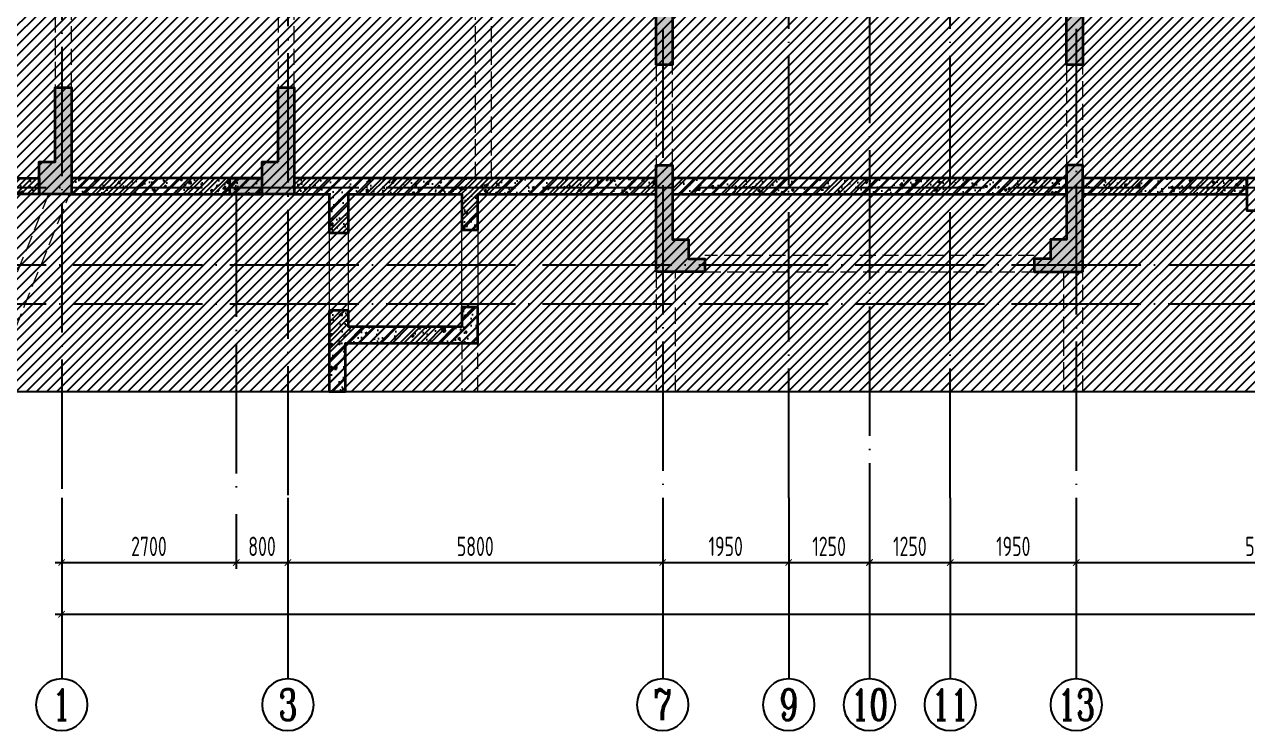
# Model space of a CAD drawing. Extents: x -655480 to 203344, y -294099 to 287156.
# Drawn here: x -75456 to -56530, y 194201 to 205128 of the extents above; entities that cross this region are included whole.
import ezdxf
from ezdxf.enums import TextEntityAlignment as Align

# ---------------------------------------------------------------- set-up
doc = ezdxf.new("R2010")
doc.units = 0
doc.header["$LTSCALE"] = 1000
for name, pattern in [('__DASH', [0.35, 0.25, -0.1]), ('DASH', [0.35, 0.25, -0.1]), ('DOTE', [2.42, 2, -0.2, 0.02, -0.2])]:
    doc.linetypes.add(name, pattern=pattern)
doc.layers.get('0').update_dxf_attribs({"linetype": 'CONTINUOUS'})
doc.layers.get('DEFPOINTS').update_dxf_attribs({"linetype": 'CONTINUOUS'})
for name, color, linetype in [('A-AXIS', 1, 'CONTINUOUS'), ('A-DOTE', 10, 'DOTE'), ('AXIS_NUM', 7, 'CONTINUOUS'), ('S-L主梁线', 4, 'DASH'), ('S-Q墙填充', 252, 'CONTINUOUS'), ('S-Q墙实线', 6, 'CONTINUOUS'), ('S-Y一般标注', 3, 'CONTINUOUS'), ('THIN', 7, 'CONTINUOUS')]:
    doc.layers.add(name, color=color, linetype=linetype)
doc.layers.add('WINDOW', color=144, linetype='CONTINUOUS', lineweight=15)
doc.layers.add('底图$0$砼柱', color=2, linetype='CONTINUOUS', lineweight=35)
doc.styles.add('TSSD_Axis', font='complex.shx', dxfattribs={"width": 0.7, "bigfont": 'hztxt.shx'})
doc.styles.add('TSSD_DIMENSION', font='Tssdeng.shx', dxfattribs={"width": 0.7, "bigfont": 'tssdchn.shx'})
doc.dimstyles.new('TSSD_100_100', dxfattribs={"dimtxt": 300, "dimasz": 100, "dimexe": 100, "dimexo": 250, "dimgap": 100, "dimtad": 1, "dimdec": 0, "dimzin": 0, "dimdsep": 46, "dimtxsty": 'TSSD_DIMENSION', "dimblk": 'ARCHTICK', "dimcen": 0, "dimdle": 100, "dimclrt": 7, "dimadec": 0, "dimazin": 0, "dimtfac": 1, "dimtdec": 0, "dimtix": 1, "dimtmove": 2, "dimatfit": 3, "dimldrblk": 'ARCHTICK', "dimfxl": 1, "dimtolj": 1, "dimtzin": 0, "dimarcsym": 0})
pattern_1 = [(45, (-1285947.3, -27275.25), (-88.388348, 88.388348), []), (50, (-1285947.3, -27275.25), (358.63009, -31.37607), [37.5, -412.5]), (355, (-1285947.3, -27275.25), (-69.37567, 376.09607), [30, -330]), (100.4514, (-1285917.4, -27277.87), (289.25469, 344.71977), [31.8701, -350.57106]), (46.1842, (-1285947.3, -27175.25), (533.62052, -82.7595), [56.25, -618.75]), (96.6356, (-1285902.83, -27182.15), (467.33135, 487.05894), [47.80514, -525.8565]), (351.1842, (-1285947.3, -27175.25), (467.33097, 487.0593), [45, -495]), (21, (-1285897.3, -27200.25), (298.45353, -201.309445), [37.5, -412.5]), (326, (-1285897.3, -27200.25), (121.65767, 362.57502), [30, -330]), (71.4514, (-1285872.43, -27217.03), (420.11131, 161.26525), [31.8701, -350.57106]), (37.5, (-1285947.3, -27275.25), (6.079928, 166.446927), [0, -326, 0, -335, 0, -331.25]), (7.5, (-1285947.3, -27275.25), (131.53477, 197.205856), [0, -191, 0, -318.5, 0, -126.25]), (327.5, (-1286058.8, -27275.25), (266.911218, -11.277436), [0, -125, 0, -390, 0, -517.5]), (317.5, (-1286108.8, -27275.25), (291.593085, 50.05249), [0, -162.5, 0, -259, 0, -367.5])]

# ---------------------------------------------------------------- blocks, each defined once
blk = doc.blocks.new('20210827.00122446')
at = {"layer": 'S-Q墙填充'}
for points in [[(-244562, -286096), (-244562, -287996), (-244812, -287996), (-244812, -286096)], [(-238212, -287996), (-238462, -287996), (-238462, -286796), (-238212, -286796)], [(-253862, -289996), (-254362, -289996), (-254362, -289496), (-254112, -289496), (-254112, -288346), (-253862, -288346)], [(-250662, -289496), (-250662, -288346), (-250412, -288346), (-250412, -289996), (-251412, -289996), (-251412, -289746), (-250912, -289746), (-250912, -289496)], [(-244812, -291196), (-244812, -289546), (-244562, -289546), (-244562, -290696), (-244312, -290696), (-244312, -290996), (-244062, -290996), (-244062, -291196)], [(-238212, -291196), (-238212, -289546), (-238462, -289546), (-238462, -290696), (-238712, -290696), (-238712, -290996), (-238962, -290996), (-238962, -291196)]]:
    blk.add_hatch(color=252, dxfattribs=at).paths.add_polyline_path(points)
at = {"layer": 'S-Q墙填充', "linetype": 'ByBlock'}
h = blk.add_hatch(dxfattribs=at)
h.set_pattern_fill('钢筋混凝土', color=252, scale=50)
h.set_pattern_definition(pattern_1)
h.paths.add_polyline_path([(-256492, -289746), (-254362, -289746), (-254362, -289996), (-256492, -289996)])
h = blk.add_hatch(dxfattribs=at)
h.set_pattern_fill('钢筋混凝土', color=252, scale=50)
h.set_pattern_definition(pattern_1)
h.paths.add_polyline_path([(-253862, -289746), (-253862, -289996), (-250912, -289996), (-250912, -289746)])
h = blk.add_hatch(dxfattribs=at)
h.set_pattern_fill('钢筋混凝土', color=252, scale=50)
h.set_pattern_definition(pattern_1)
h.paths.add_polyline_path([(-249872, -289996), (-249872, -290596), (-249572, -290596), (-249572, -289996), (-247822, -289996), (-247822, -290546), (-247572, -290546), (-247572, -289996), (-244812, -289996), (-244812, -289746), (-250412, -289746), (-250412, -289996)])
h = blk.add_hatch(dxfattribs=at)
h.set_pattern_fill('钢筋混凝土', color=252, scale=50)
h.set_pattern_definition(pattern_1)
h.paths.add_polyline_path([(-244562, -289746), (-244562, -289996), (-238462, -289996), (-238462, -289746)])
h = blk.add_hatch(dxfattribs=at)
h.set_pattern_fill('钢筋混凝土', color=252, scale=50)
h.set_pattern_definition(pattern_1)
h.paths.add_polyline_path([(-238212, -289996), (-235672, -289996), (-235672, -289746), (-238212, -289746)])
h = blk.add_hatch(dxfattribs=at)
h.set_pattern_fill('钢筋混凝土', color=252, scale=50)
h.set_pattern_definition(pattern_1)
h.paths.add_polyline_path([(-249872, -291796), (-249872, -293050), (-249622, -293050), (-249622, -292299), (-247572, -292299), (-247572, -291746), (-247822, -291746), (-247822, -292049), (-249572, -292049), (-249572, -291796)])
at = {"layer": 'S-L主梁线', "linetype": '__DASH', "lineweight": 18}
for p, q in [((-254112, -285496), (-254112, -288346)), ((-253862, -288346), (-253862, -285496)), ((-250662, -285496), (-250662, -288346)), ((-250412, -288346), (-250412, -285496)), ((-247612, -286346), (-247612, -289746)), ((-247362, -289746), (-247362, -286346)), ((-244812, -287996), (-244812, -289546)), ((-244562, -289546), (-244562, -287996)), ((-238462, -287996), (-238462, -289546)), ((-238212, -289546), (-238212, -287996)), ((-254214, -289996), (-255444, -293050)), ((-255121, -293050), (-253890, -289996)), ((-238962, -290946), (-244062, -290946)), ((-244812, -291196), (-244812, -293050)), ((-244512, -293050), (-244512, -291196)), ((-244062, -291196), (-238962, -291196)), ((-238512, -291196), (-238512, -293050)), ((-238212, -293050), (-238212, -291196)), ((-247822, -292299), (-247822, -293050)), ((-247572, -293050), (-247572, -292299))]:
    blk.add_line(p, q, dxfattribs=at)
at = {"layer": 'S-Q墙实线', "lineweight": 35}
for points in [[(-244562, -286096), (-244562, -287996), (-244812, -287996), (-244812, -286096)], [(-238212, -287996), (-238462, -287996), (-238462, -286796), (-238212, -286796)], [(-253862, -289996), (-254362, -289996), (-254362, -289496), (-254112, -289496), (-254112, -288346), (-253862, -288346)], [(-250662, -289496), (-250662, -288346), (-250412, -288346), (-250412, -289996), (-251412, -289996), (-251412, -289746), (-250912, -289746), (-250912, -289496)], [(-244812, -291196), (-244812, -289546), (-244562, -289546), (-244562, -290696), (-244312, -290696), (-244312, -290996), (-244062, -290996), (-244062, -291196)], [(-238212, -291196), (-238212, -289546), (-238462, -289546), (-238462, -290696), (-238712, -290696), (-238712, -290996), (-238962, -290996), (-238962, -291196)], [(-256492, -289746), (-254362, -289746), (-254362, -289996), (-256492, -289996)], [(-253862, -289746), (-253862, -289996), (-250912, -289996), (-250912, -289746)], [(-249872, -289996), (-249872, -290596), (-249572, -290596), (-249572, -289996), (-247822, -289996), (-247822, -290546), (-247572, -290546), (-247572, -289996), (-244812, -289996), (-244812, -289746), (-250412, -289746), (-250412, -289996)], [(-249872, -291796), (-249872, -293050), (-249622, -293050), (-249622, -292299), (-247572, -292299), (-247572, -291746), (-247822, -291746), (-247822, -292049), (-249572, -292049), (-249572, -291796)]]:
    blk.add_lwpolyline(points, close=True, dxfattribs=at)
for points in [[(-244562, -289746), (-244562, -289996), (-238462, -289996), (-238462, -289746), (-244562, -289746)], [(-238212, -289996), (-235672, -289996), (-235672, -289746), (-238212, -289746), (-238212, -289996)]]:
    blk.add_lwpolyline(points, dxfattribs=at)
at = {"layer": 'THIN'}
blk.add_lwpolyline([(-256772, -293050), (-229641, -293050), (-229571, -292830), (-229451, -293270), (-229381, -293050), (-202250, -293050)], dxfattribs=at)
at = {"layer": 'WINDOW', "linetype": 'ByBlock'}
for points in [[(-249572, -290596), (-249872, -290596), (-249872, -291796), (-249572, -291796)], [(-247822, -290546), (-247572, -290546), (-247572, -291746), (-247822, -291746)]]:
    blk.add_lwpolyline(points, close=True, dxfattribs=at)
at = {"layer": '底图$0$砼柱', "color": 3, "lineweight": 35}
blk.add_lwpolyline([(-235222, -289746), (-235672, -289746), (-235672, -290246), (-235222, -290246)], close=True, dxfattribs=at)
blk = doc.blocks.new('ts_axno')
at = {"color": 0, "linetype": 'ByBlock', "lineweight": -2}
blk.add_circle((0, 0), 0.5, dxfattribs=at)
at = {"color": 0, "linetype": 'ByBlock', "lineweight": -2, "style": 'TSSD_Axis', "width": 0.7}
blk.add_attdef('A', text='', height=0.6, dxfattribs=at).set_placement((0, 0), align=Align.MIDDLE_CENTER)
blk = doc.blocks.new('_ArchTick')
at = {"color": 0, "linetype": 'ByBlock', "const_width": 0.15}
blk.add_lwpolyline([(-0.5, -0.5), (0.5, 0.5)], dxfattribs=at)
blk = doc.blocks.new('*D511')
at = {"layer": 'DEFPOINTS', "color": 0, "transparency": 16777216}
for p in [(-192191, 265613), (-191391, 265613), (-191391, 264613)]:
    blk.add_point(p, dxfattribs=at)
at = {"layer": 'S-Y一般标注', "color": 0, "lineweight": -2, "transparency": 16777216}
for p, q in [((-192191, 265363), (-192191, 264513)), ((-191391, 265363), (-191391, 264513)), ((-192291, 264613), (-191291, 264613))]:
    blk.add_line(p, q, dxfattribs=at)
at = {"layer": 'S-Y一般标注', "color": 0, "lineweight": -2, "transparency": 16777216, "xscale": 100, "yscale": 100, "zscale": 100, "rotation": 180}
blk.add_blockref('_ArchTick', (-192191, 264613), dxfattribs=at)
at = {"layer": 'S-Y一般标注', "color": 0, "lineweight": -2, "transparency": 16777216, "xscale": 100, "yscale": 100, "zscale": 100}
blk.add_blockref('_ArchTick', (-191391, 264613), dxfattribs=at)
at = {"layer": 'S-Y一般标注', "color": 7, "transparency": 16777216, "insert": (-191791, 264863), "char_height": 300, "attachment_point": 5, "style": 'TSSD_DIMENSION'}
blk.add_mtext('\\A1;800', dxfattribs=at)
blk = doc.blocks.new('*D512')
at = {"layer": 'DEFPOINTS', "color": 0, "transparency": 16777216}
for p in [(-191391, 265613), (-185591, 265613), (-185591, 264613)]:
    blk.add_point(p, dxfattribs=at)
at = {"layer": 'S-Y一般标注', "color": 0, "lineweight": -2, "transparency": 16777216}
for p, q in [((-191391, 265363), (-191391, 264513)), ((-185591, 265363), (-185591, 264513)), ((-191491, 264613), (-185491, 264613))]:
    blk.add_line(p, q, dxfattribs=at)
at = {"layer": 'S-Y一般标注', "color": 0, "lineweight": -2, "transparency": 16777216, "xscale": 100, "yscale": 100, "zscale": 100, "rotation": 180}
blk.add_blockref('_ArchTick', (-191391, 264613), dxfattribs=at)
at = {"layer": 'S-Y一般标注', "color": 0, "lineweight": -2, "transparency": 16777216, "xscale": 100, "yscale": 100, "zscale": 100}
blk.add_blockref('_ArchTick', (-185591, 264613), dxfattribs=at)
at = {"layer": 'S-Y一般标注', "color": 7, "transparency": 16777216, "insert": (-188491, 264863), "char_height": 300, "attachment_point": 5, "style": 'TSSD_DIMENSION'}
blk.add_mtext('\\A1;5800', dxfattribs=at)
blk = doc.blocks.new('*D513')
at = {"layer": 'DEFPOINTS', "color": 0, "transparency": 16777216}
for p in [(-181141, 265613), (-179191, 265613), (-179191, 264613)]:
    blk.add_point(p, dxfattribs=at)
at = {"layer": 'S-Y一般标注', "color": 0, "lineweight": -2, "transparency": 16777216}
for p, q in [((-181141, 265363), (-181141, 264513)), ((-179191, 265363), (-179191, 264513)), ((-181241, 264613), (-179091, 264613))]:
    blk.add_line(p, q, dxfattribs=at)
at = {"layer": 'S-Y一般标注', "color": 0, "lineweight": -2, "transparency": 16777216, "xscale": 100, "yscale": 100, "zscale": 100, "rotation": 180}
blk.add_blockref('_ArchTick', (-181141, 264613), dxfattribs=at)
at = {"layer": 'S-Y一般标注', "color": 0, "lineweight": -2, "transparency": 16777216, "xscale": 100, "yscale": 100, "zscale": 100}
blk.add_blockref('_ArchTick', (-179191, 264613), dxfattribs=at)
at = {"layer": 'S-Y一般标注', "color": 7, "transparency": 16777216, "insert": (-180166, 264863), "char_height": 300, "attachment_point": 5, "style": 'TSSD_DIMENSION'}
blk.add_mtext('\\A1;1950', dxfattribs=at)
blk = doc.blocks.new('*D514')
at = {"layer": 'DEFPOINTS', "color": 0, "transparency": 16777216}
for p in [(-179191, 265613), (-173391, 265613), (-173391, 264613)]:
    blk.add_point(p, dxfattribs=at)
at = {"layer": 'S-Y一般标注', "color": 0, "lineweight": -2, "transparency": 16777216}
for p, q in [((-179191, 265363), (-179191, 264513)), ((-173391, 265363), (-173391, 264513)), ((-179291, 264613), (-173291, 264613))]:
    blk.add_line(p, q, dxfattribs=at)
at = {"layer": 'S-Y一般标注', "color": 0, "lineweight": -2, "transparency": 16777216, "xscale": 100, "yscale": 100, "zscale": 100, "rotation": 180}
blk.add_blockref('_ArchTick', (-179191, 264613), dxfattribs=at)
at = {"layer": 'S-Y一般标注', "color": 0, "lineweight": -2, "transparency": 16777216, "xscale": 100, "yscale": 100, "zscale": 100}
blk.add_blockref('_ArchTick', (-173391, 264613), dxfattribs=at)
at = {"layer": 'S-Y一般标注', "color": 7, "transparency": 16777216, "insert": (-176291, 264863), "char_height": 300, "attachment_point": 5, "style": 'TSSD_DIMENSION'}
blk.add_mtext('\\A1;5800', dxfattribs=at)
blk = doc.blocks.new('*D523')
at = {"layer": 'DEFPOINTS', "color": 0, "transparency": 16777216}
for p in [(-194891, 265613), (-144891, 265613), (-144891, 263813)]:
    blk.add_point(p, dxfattribs=at)
at = {"layer": 'S-Y一般标注', "color": 0, "lineweight": -2, "transparency": 16777216}
for p, q in [((-194891, 265363), (-194891, 263713)), ((-144891, 265363), (-144891, 263713)), ((-194991, 263813), (-144791, 263813))]:
    blk.add_line(p, q, dxfattribs=at)
at = {"layer": 'S-Y一般标注', "color": 0, "lineweight": -2, "transparency": 16777216, "xscale": 100, "yscale": 100, "zscale": 100, "rotation": 180}
blk.add_blockref('_ArchTick', (-194891, 263813), dxfattribs=at)
at = {"layer": 'S-Y一般标注', "color": 0, "lineweight": -2, "transparency": 16777216, "xscale": 100, "yscale": 100, "zscale": 100}
blk.add_blockref('_ArchTick', (-144891, 263813), dxfattribs=at)
at = {"layer": 'S-Y一般标注', "color": 7, "transparency": 16777216, "insert": (-169891, 264063), "char_height": 300, "attachment_point": 5, "style": 'TSSD_DIMENSION'}
blk.add_mtext('\\A1;50000', dxfattribs=at)
blk = doc.blocks.new('*D524')
at = {"layer": 'DEFPOINTS', "color": 0, "transparency": 16777216}
for p in [(-185591, 265613), (-183641, 265613), (-183641, 264613)]:
    blk.add_point(p, dxfattribs=at)
at = {"layer": 'S-Y一般标注', "color": 0, "lineweight": -2, "transparency": 16777216}
for p, q in [((-185591, 265363), (-185591, 264513)), ((-183641, 265363), (-183641, 264513)), ((-185691, 264613), (-183541, 264613))]:
    blk.add_line(p, q, dxfattribs=at)
at = {"layer": 'S-Y一般标注', "color": 0, "lineweight": -2, "transparency": 16777216, "xscale": 100, "yscale": 100, "zscale": 100, "rotation": 180}
blk.add_blockref('_ArchTick', (-185591, 264613), dxfattribs=at)
at = {"layer": 'S-Y一般标注', "color": 0, "lineweight": -2, "transparency": 16777216, "xscale": 100, "yscale": 100, "zscale": 100}
blk.add_blockref('_ArchTick', (-183641, 264613), dxfattribs=at)
at = {"layer": 'S-Y一般标注', "color": 7, "transparency": 16777216, "insert": (-184616, 264863), "char_height": 300, "attachment_point": 5, "style": 'TSSD_DIMENSION'}
blk.add_mtext('\\A1;1950', dxfattribs=at)
blk = doc.blocks.new('*D525')
at = {"layer": 'DEFPOINTS', "color": 0, "transparency": 16777216}
for p in [(-194891, 265613), (-192191, 265613), (-192191, 264613)]:
    blk.add_point(p, dxfattribs=at)
at = {"layer": 'S-Y一般标注', "color": 0, "lineweight": -2, "transparency": 16777216}
for p, q in [((-194891, 265363), (-194891, 264513)), ((-192191, 265363), (-192191, 264513)), ((-194991, 264613), (-192091, 264613))]:
    blk.add_line(p, q, dxfattribs=at)
at = {"layer": 'S-Y一般标注', "color": 0, "lineweight": -2, "transparency": 16777216, "xscale": 100, "yscale": 100, "zscale": 100, "rotation": 180}
blk.add_blockref('_ArchTick', (-194891, 264613), dxfattribs=at)
at = {"layer": 'S-Y一般标注', "color": 0, "lineweight": -2, "transparency": 16777216, "xscale": 100, "yscale": 100, "zscale": 100}
blk.add_blockref('_ArchTick', (-192191, 264613), dxfattribs=at)
at = {"layer": 'S-Y一般标注', "color": 7, "transparency": 16777216, "insert": (-193541, 264863), "char_height": 300, "attachment_point": 5, "style": 'TSSD_DIMENSION'}
blk.add_mtext('\\A1;2700', dxfattribs=at)
blk = doc.blocks.new('*D542')
at = {"layer": 'DEFPOINTS', "color": 0, "transparency": 16777216}
for p in [(-183641, 265613), (-182391, 265613), (-182391, 264613)]:
    blk.add_point(p, dxfattribs=at)
at = {"layer": 'S-Y一般标注', "color": 0, "lineweight": -2, "transparency": 16777216}
for p, q in [((-183641, 265363), (-183641, 264513)), ((-182391, 265363), (-182391, 264513)), ((-183741, 264613), (-182291, 264613))]:
    blk.add_line(p, q, dxfattribs=at)
at = {"layer": 'S-Y一般标注', "color": 0, "lineweight": -2, "transparency": 16777216, "xscale": 100, "yscale": 100, "zscale": 100, "rotation": 180}
blk.add_blockref('_ArchTick', (-183641, 264613), dxfattribs=at)
at = {"layer": 'S-Y一般标注', "color": 0, "lineweight": -2, "transparency": 16777216, "xscale": 100, "yscale": 100, "zscale": 100}
blk.add_blockref('_ArchTick', (-182391, 264613), dxfattribs=at)
at = {"layer": 'S-Y一般标注', "color": 7, "transparency": 16777216, "insert": (-183016, 264863), "char_height": 300, "attachment_point": 5, "style": 'TSSD_DIMENSION'}
blk.add_mtext('\\A1;1250', dxfattribs=at)
blk = doc.blocks.new('*D543')
at = {"layer": 'DEFPOINTS', "color": 0, "transparency": 16777216}
for p in [(-182391, 265613), (-181141, 265613), (-181141, 264613)]:
    blk.add_point(p, dxfattribs=at)
at = {"layer": 'S-Y一般标注', "color": 0, "lineweight": -2, "transparency": 16777216}
for p, q in [((-182391, 265363), (-182391, 264513)), ((-181141, 265363), (-181141, 264513)), ((-182491, 264613), (-181041, 264613))]:
    blk.add_line(p, q, dxfattribs=at)
at = {"layer": 'S-Y一般标注', "color": 0, "lineweight": -2, "transparency": 16777216, "xscale": 100, "yscale": 100, "zscale": 100, "rotation": 180}
blk.add_blockref('_ArchTick', (-182391, 264613), dxfattribs=at)
at = {"layer": 'S-Y一般标注', "color": 0, "lineweight": -2, "transparency": 16777216, "xscale": 100, "yscale": 100, "zscale": 100}
blk.add_blockref('_ArchTick', (-181141, 264613), dxfattribs=at)
at = {"layer": 'S-Y一般标注', "color": 7, "transparency": 16777216, "insert": (-181766, 264863), "char_height": 300, "attachment_point": 5, "style": 'TSSD_DIMENSION'}
blk.add_mtext('\\A1;1250', dxfattribs=at)
blk = doc.blocks.new('20210827.00163710')
at = {"layer": 'A-AXIS'}
for p, q in [((-250172, -289730.2), (-250172, -292530.2)), ((-246672, -289730.2), (-246672, -292530.2)), ((-240872, -289730.2), (-240872, -292530.2)), ((-238922, -289730.2), (-238922, -292530.2)), ((-237672, -289730.3), (-237672, -292530.3)), ((-236422, -289730.2), (-236422, -292530.2)), ((-234472, -289730.2), (-234472, -292530.2))]:
    blk.add_line(p, q, dxfattribs=at)
at = {"layer": 'A-DOTE'}
for p, q in [((-250172, -268230.2), (-250172, -289730.2)), ((-240871.8, -277630.2), (-240872, -289730.2)), ((-234472.2, -277630.2), (-234472, -289730.2)), ((-238922, -289730.2), (-238922, -279830.2)), ((-236422, -289730.2), (-236422, -279830.2)), ((-246672, -280430.2), (-246672, -289730.2)), ((-237672, -281930.2), (-237672, -289730.2)), ((-197172, -284930.2), (-253172, -284930.2)), ((-247472, -284930.2), (-247472, -289730.2)), ((-197172, -286130.2), (-253172, -286130.2)), ((-197172, -286730.2), (-253172, -286730.2))]:
    blk.add_line(p, q, dxfattribs=at)
at = {"layer": 'A-AXIS'}
ref = blk.add_blockref('ts_axno', (-250172, -292930.2), dxfattribs=dict(at, xscale=-800, yscale=800, zscale=800, rotation=180))
ref.add_attrib('1', '1', dxfattribs={"layer": 'AXIS_NUM', "height": 480, "style": 'TSSD_Axis', "width": 0.7}).set_placement((-250172, -292930.2), align=Align.MIDDLE_CENTER)
ref = blk.add_blockref('ts_axno', (-246672, -292930.2), dxfattribs=dict(at, xscale=-800, yscale=800, zscale=800, rotation=180))
ref.add_attrib('2', '3', dxfattribs={"layer": 'AXIS_NUM', "height": 480, "style": 'TSSD_Axis', "width": 0.7}).set_placement((-246672, -292930.2), align=Align.MIDDLE_CENTER)
ref = blk.add_blockref('ts_axno', (-240872, -292930.2), dxfattribs=dict(at, xscale=-800, yscale=800, zscale=800, rotation=180))
ref.add_attrib('5', '7', dxfattribs={"layer": 'AXIS_NUM', "height": 480, "style": 'TSSD_Axis', "width": 0.7}).set_placement((-240872, -292930.2), align=Align.MIDDLE_CENTER)
ref = blk.add_blockref('ts_axno', (-238922, -292930.2), dxfattribs=dict(at, xscale=-800, yscale=800, zscale=800, rotation=180))
ref.add_attrib('19', '9', dxfattribs={"layer": 'AXIS_NUM', "height": 480, "style": 'TSSD_Axis', "width": 0.7}).set_placement((-238922, -292930.2), align=Align.MIDDLE_CENTER)
ref = blk.add_blockref('ts_axno', (-237672, -292930.3), dxfattribs=dict(at, xscale=-800, yscale=800, zscale=800, rotation=180))
ref.add_attrib('8', '10', dxfattribs={"layer": 'AXIS_NUM', "height": 480, "style": 'TSSD_Axis', "width": 0.7}).set_placement((-237672, -292930.3), align=Align.MIDDLE_CENTER)
ref = blk.add_blockref('ts_axno', (-236422, -292930.2), dxfattribs=dict(at, xscale=-800, yscale=800, zscale=800, rotation=180))
ref.add_attrib('19', '11', dxfattribs={"layer": 'AXIS_NUM', "height": 480, "style": 'TSSD_Axis', "width": 0.7}).set_placement((-236422, -292930.2), align=Align.MIDDLE_CENTER)
ref = blk.add_blockref('ts_axno', (-234472, -292930.2), dxfattribs=dict(at, xscale=-800, yscale=800, zscale=800, rotation=180))
ref.add_attrib('8', '13', dxfattribs={"layer": 'AXIS_NUM', "height": 480, "style": 'TSSD_Axis', "width": 0.7}).set_placement((-234472, -292930.2), align=Align.MIDDLE_CENTER)
at = {"layer": 'S-Y一般标注'}
for base, p1, p2, picture, middle in [((-200172, -291530.2), (-250172, -289730.2), (-200172, -289730.2), '*D523', (-225172, -291280.2)), ((-247472, -290730.2), (-250172, -289730.2), (-247472, -289730.2), '*D525', (-248822, -290480.2)), ((-246672, -290730.2), (-247472, -289730.2), (-246672, -289730.2), '*D511', (-247072, -290480.2)), ((-240872, -290730.2), (-246672, -289730.2), (-240872, -289730.2), '*D512', (-243772, -290480.2)), ((-238922, -290730.2), (-240872, -289730.2), (-238922, -289730.2), '*D524', (-239897, -290480.2)), ((-237672, -290730.2), (-238922, -289730.2), (-237672, -289730.2), '*D542', (-238297, -290480.2)), ((-236422, -290730.2), (-237672, -289730.2), (-236422, -289730.2), '*D543', (-237047, -290480.2)), ((-234472, -290730.2), (-236422, -289730.2), (-234472, -289730.2), '*D513', (-235447, -290480.2)), ((-228672, -290730.2), (-234472, -289730.2), (-228672, -289730.2), '*D514', (-231572, -290480.2))]:
    dim = blk.add_linear_dim(base=base, p1=p1, p2=p2, dimstyle='TSSD_100_100', dxfattribs=at)
    dim.commit()
    dim.dimension.update_dxf_attribs({"geometry": picture, "text_midpoint": middle, "insert": (-55280.9, -555343.3)})

msp = doc.modelspace()

# ---------------------------------------------------------------- hatches: boundary and pattern name
at = {"true_color": 0x636466}
h = msp.add_hatch(dxfattribs=at)
h.set_pattern_fill('ANSI31', color=251, scale=70)
h.set_pattern_definition([(45, (137880.15, -420165.53), (-78.577241, 78.577241), [])])
h.paths.add_polyline_path([(-59729.72, 213901.43), (-59729.73, 215251.43), (-63929.73, 215251.42), (-63929.71, 213751.45), (-66179.93, 213751.41), (-66179.51, 210801.42), (-68529.72, 210801.43), (-68529.72, 206351.43), (-63779.72, 206351.43), (-63779.72, 205501.43), (-59329.72, 205501.5), (-59329.72, 207551.52), (-59329.72, 207551.33), (-59329.72, 209151.38), (-61079.73, 209151.48), (-61079.72, 213901.43)], flags=16)
h.paths.add_polyline_path([(-35579.72, 214251.45), (-35579.72, 215200.54), (-38929.72, 215202.32), (-38929.72, 213601.43), (-38929.63, 213601.43), (-38929.82, 209201.43), (-43479.71, 209201.43), (-43479.67, 206401.43), (-40429.72, 206401.43), (-40429.72, 205701.43), (-36029.68, 205701.43), (-36029.68, 207601.43), (-34079.73, 207601.42), (-34079.72, 209201.43), (-33329.64, 209201.42), (-33329.65, 214251.41)], flags=16)
h.paths.add_polyline_path([(-77359.91, 217051.43), (-23397.82, 217051.43), (-23397.82, 199447), (-77359.91, 199447)])

# ---------------------------------------------------------------- block references
at = {"layer": 'A-DOTE', "color": 2}
msp.add_blockref('20210827.00163710', (175292.26, 487531.65), dxfattribs=at)
at = {"layer": 'S-Q墙实线', "color": 2}
msp.add_blockref('20210827.00122446', (179132.06, 492497.27), dxfattribs=at)

doc.saveas('drawing.dxf')
